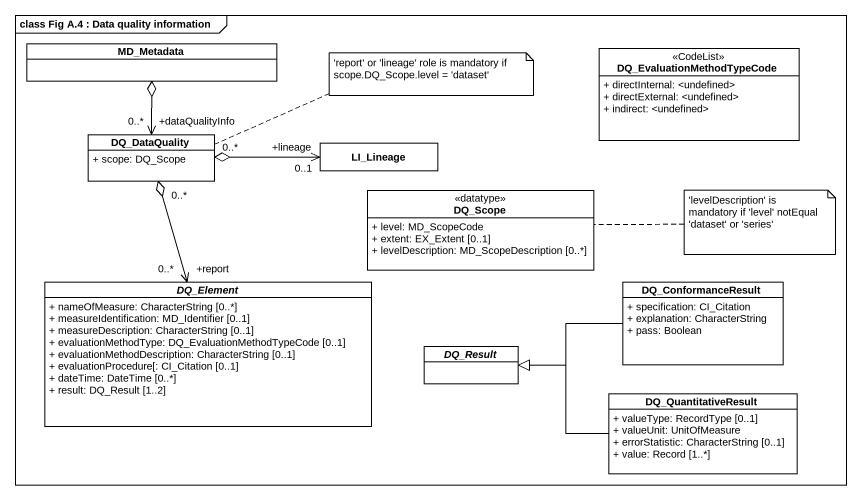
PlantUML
@startuml
mainframe class Fig A.4 : Data quality information
hide circle
hide empty members
skinparam classAttributeIconSize 0
class MD_Metadata
class DQ_EvaluationMethodTypeCode <<CodeList>> {
  + directInternal: <undefined>
  + directExternal: <undefined>
  + indirect: <undefined>
}
class DQ_DataQuality {
  + scope: DQ_Scope
}
class LI_Lineage
class DQ_Scope <<datatype>> {
  + level: MD_ScopeCode
  + extent: EX_Extent [0..1]
  + levelDescription: MD_ScopeDescription [0..*]
}
abstract class DQ_Element {
  + nameOfMeasure: CharacterString [0..*]
  + measureIdentification: MD_Identifier [0..1]
  + measureDescription: CharacterString [0..1]
  + evaluationMethodType: DQ_EvaluationMethodTypeCode [0..1]
  + evaluationMethodDescription: CharacterString [0..1]
  + evaluationProcedure[: CI_Citation [0..1]
  + dateTime: DateTime [0..*]
  + result: DQ_Result [1..2]
}
class DQ_ConformanceResult {
  + specification: CI_Citation
  + explanation: CharacterString
  + pass: Boolean
}
abstract class DQ_Result
class DQ_QuantitativeResult {
  + valueType: RecordType [0..1]
  + valueUnit: UnitOfMeasure
  + errorStatistic: CharacterString [0..1]
  + value: Record [1..*]
}
DQ_DataQuality "+dataQualityInfo\n0..*" <-up-o MD_Metadata
LI_Lineage "+lineage\n0..1" <-left-o "0..*" DQ_DataQuality
DQ_Element "+report\n0..*" <-up-o "0..*" DQ_DataQuality
DQ_ConformanceResult -left-|> DQ_Result
DQ_QuantitativeResult -left-|> DQ_Result
note right of DQ_DataQuality : 'report' or 'lineage' role is mandatory if scope.DQ_Scope.level = 'dataset'
note right of DQ_Scope : 'levelDescription' is mandatory if 'level' notEqual 'dataset' or 'series'
@enduml
